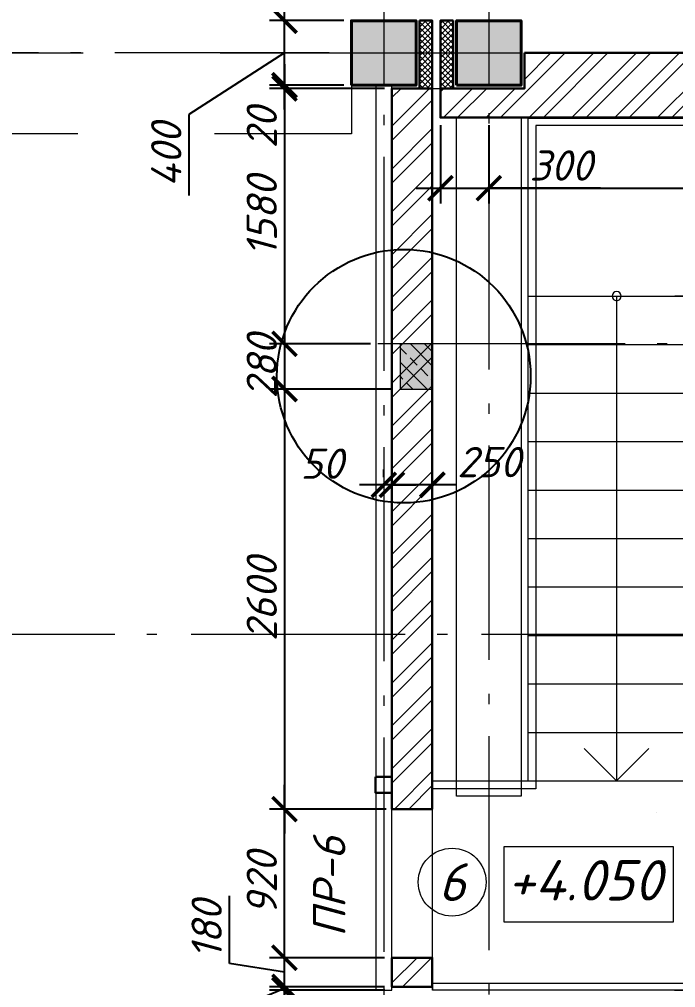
# Model space of a CAD drawing. Header units: millimetres. Extents: x -238377 to 196118, y -123284 to 30177.
# Drawn here: x -186906 to -182846, y -72995 to -67002 of the extents above; entities that cross this region are included whole.
import ezdxf
from ezdxf.enums import TextEntityAlignment as Align

# ---------------------------------------------------------------- set-up
doc = ezdxf.new("R2010")
doc.units = ezdxf.units.MM
doc.header["$MEASUREMENT"] = 0
for name, pattern in [('Double Dashed', [1797.222233, 1325, -211.666656, 63.333344, -197.222233]), ('Штриховая', [5644.444466, 2822.222233, -2822.222233]), ('штриховаяX2', [38.1, 25.4, -12.7])]:
    doc.linetypes.add(name, pattern=pattern)
doc.layers.get('0').update_dxf_attribs({"lineweight": 5})
doc.layers.add('#Hatch', color=7, linetype='Continuous', lineweight=5, true_color=0x4d4d4d)
doc.layers.add('#Каркас', color=7, linetype='Continuous', lineweight=5, true_color=0x757575)
for name, color, linetype, lineweight in [('#Бетон', 10, 'Continuous', 15), ('#размеры', 7, 'Continuous', 5), ('k_ Рамка', 7, 'Continuous', 50), ('колонны_Ном._пера__94', 252, 'Continuous', 13), ('колонны_Ном._пера__99', 7, 'Continuous', 40), ('лестницы_Ном._пера__96', 7, 'Continuous', 13), ('оси_Ном._пера__96', 7, 'Continuous', 5), ('текст_Ном._пера__98', 7, 'Continuous', 35), ('чертеж_Ном._пера__96', 7, 'Continuous', 13), ('чертеж_Ном._пера__97', 7, 'Continuous', 20), ('Штриховка', 7, 'Continuous', 9)]:
    doc.layers.add(name, color=color, linetype=linetype, lineweight=lineweight)
for name, color, linetype in [('#стены наруж', 7, 'Continuous'), ('колонны', 7, 'Continuous'), ('оси', 7, 'Continuous')]:
    doc.layers.add(name, color=color, linetype=linetype)
doc.styles.get("Standard").update_dxf_attribs({"font": 'isocpeui.ttf'})
doc.styles.add('STEP PR', font='isocpeui.ttf')
doc.styles.add('СГЕНЕРИР_СТИЛЬ_3', font='gost_2_304-81_type.ttf')
doc.dimstyles.new('SPDS', dxfattribs={"dimscale": 10, "dimtxt": 2.5, "dimasz": 2, "dimexe": 1.25, "dimexo": 0.625, "dimtad": 1, "dimdec": 0, "dimrnd": 0.001, "dimtxsty": 'STEP PR', "dimblk": 'ARCHTICK', "dimcen": 2.5, "dimdle": 2, "dimclrd": 256, "dimclre": 256, "dimclrt": 7, "dimadec": 0, "dimazin": 2, "dimtfac": 0.75, "dimtdec": 0, "dimtmove": 1, "dimatfit": 3, "dimfxl": 1, "dimtolj": 1, "dimarcsym": 1})

# ---------------------------------------------------------------- blocks, each defined once
blk = doc.blocks.new('л 4050h')
at = {"color": 8, "lineweight": 0, "true_color": 0x737373}
for centre, radius in [((2149, 4800), 28.2), ((1599.2, 1055), 45.6)]:
    blk.add_circle(centre, radius, dxfattribs=at)
at = {"layer": 'лестницы_Ном._пера__96', "color": 8, "lineweight": 0, "true_color": 0x737373}
for p, q in [((-101, 5900), (2699, 5900)), ((-100.5, 505), (-101, 5900)), ((2699, 5900), (2699, 1800)), ((-101, 4800), (999, 4800)), ((449, 4800), (249, 4600)), ((449, 1605), (449, 4800)), ((449, 4800), (649, 4600)), ((999, 1605), (999, 4800)), ((2699, 4800), (1599, 4800)), ((2149, 4800), (2149, 1800)), ((-101, 4500), (999, 4500)), ((2699, 4500), (1599, 4500)), ((-101, 4200), (999, 4200)), ((2699, 4200), (1599, 4200)), ((-101, 3900), (999, 3900)), ((2699, 3900), (1599, 3900)), ((-101, 3600), (999, 3600)), ((2699, 3600), (1599, 3600)), ((-101, 3300), (999, 3300)), ((2699, 3300), (1599, 3300)), ((-101, 3000), (999, 3000)), ((2699, 3000), (1599, 3000)), ((2699, 3000), (1599, 3000)), ((-101, 2700), (999, 2700)), ((2699, 2700), (1599, 2700)), ((-101, 2400), (999, 2400)), ((2698.5, 2400), (1599.5, 2400)), ((-101, 2100), (999, 2100)), ((2698.5, 2100), (1599.5, 2100)), ((2149, 1800), (1949, 2000)), ((2149, 1800), (2349, 2000)), ((-101, 1800), (999, 1800)), ((-160.5, 505), (-160.6, 1605)), ((99.2, 505), (99.2, 1605)), ((399.2, 505), (399.2, 1605)), ((699.2, 505), (699.2, 1605)), ((999.2, 505), (999.2, 1605)), ((1299.2, 505), (1299.2, 1605)), ((1599.2, 505), (1599.2, 1605)), ((1599.2, 505.5), (1599.2, 1604.5)), ((99.2, 1055), (299.2, 1255)), ((1599.2, 1055), (99.2, 1055)), ((99.2, 1055), (299.2, 855))]:
    blk.add_line(p, q, dxfattribs=at)
at = {"layer": 'лестницы_Ном._пера__96', "color": 8, "true_color": 0x737373}
for p, q in [((999, 4800), (1789.2, 4800)), ((99.2, 505), (99.2, 1605))]:
    blk.add_line(p, q, dxfattribs=at)
at = {"layer": 'лестницы_Ном._пера__96', "color": 8, "linetype": 'Continuous', "lineweight": 15, "true_color": 0x737373}
blk.add_line((3288.6, 1800), (1599.2, 1799.9), dxfattribs=at)
at = {"layer": 'лестницы_Ном._пера__96', "color": 8, "linetype": 'Штриховая', "lineweight": 0, "ltscale": 0.05, "true_color": 0x737373}
blk.add_line((-101, 600), (999, 600), dxfattribs=at)
at = {"layer": 'лестницы_Ном._пера__96', "color": 8, "linetype": 'Continuous', "true_color": 0x737373}
blk.add_line((1789.5, 505), (190.7, 505), dxfattribs=at)
at = {"layer": 'лестницы_Ном._пера__96', "color": 8, "lineweight": 0, "true_color": 0x737373}
for points in [[(-48.5, 1605), (-48.5, 5857.1), (2649, 5857.1), (2649, 1800), (2649, 1750), (3288.6, 1750)], [(999, 1605), (999, 545.3)]]:
    blk.add_lwpolyline(points, dxfattribs=at)
at = {"layer": 'лестницы_Ном._пера__96', "color": 8, "linetype": 'Continuous', "lineweight": 15, "true_color": 0x737373}
for points in [[(-160.6, 1605), (1599.2, 1605), (1599, 4800)], [(-160.5, 505), (1790, 505), (1790, 505), (3288.6, 505)]]:
    blk.add_lwpolyline(points, dxfattribs=at)
at = {"layer": 'лестницы_Ном._пера__96', "color": 8, "linetype": 'Continuous', "lineweight": 0, "true_color": 0x737373}
blk.add_lwpolyline([(3288.6, 505), (3288.6, 1800)], dxfattribs=at)
at = {"layer": 'лестницы_Ном._пера__96', "color": 8, "linetype": 'Continuous', "true_color": 0x737373}
blk.add_arc((1599.5, 2400.5), 0.5, 180, 270, dxfattribs=at)
at = {"layer": 'лестницы_Ном._пера__96', "color": 8, "lineweight": 0, "true_color": 0x737373}
blk.add_arc((2698.5, 2400.5), 0.5, 270, 0, dxfattribs=at)
at = {"layer": 'лестницы_Ном._пера__96', "color": 8, "linetype": 'Continuous', "true_color": 0x737373}
for centre, major_axis, start_param, end_param in [((1599.2, 1604.5), (0.354, 0.354), 5.497787, 7.068583), ((1899.2, 1604.5), (0.354, 0.354), 5.497787, 7.068583), ((1789.5, 505.5), (-0.354, 0.354), 2.356194, 3.926991)]:
    blk.add_ellipse(centre, major_axis=major_axis, ratio=1, start_param=start_param, end_param=end_param, dxfattribs=at)
at = {"layer": 'чертеж_Ном._пера__97', "color": 8, "lineweight": 0, "true_color": 0x737373, "flags": 128}
for points in [[(-160.6, 1561.2), (1653.5, 1561.2), (1653.5, 4850), (945.6, 4850), (945.6, 1605)], [(-160.5, 545.3), (3288.6, 545.3), (3288.6, 505)]]:
    blk.add_lwpolyline(points, dxfattribs=at)
blk = doc.blocks.new('Стандартный маркер сетки_6')
at = {"layer": 'оси_Ном._пера__96', "linetype": 'Double Dashed'}
blk.add_line((900, 0), (20403.4, 0), dxfattribs=at)
at = {"layer": 'оси_Ном._пера__96', "style": 'СГЕНЕРИР_СТИЛЬ_3'}
blk.add_attdef('AC_MarkerText_1', text='', height=350, rotation=90, dxfattribs=at).set_placement((21973.1, -122.2), align=Align.BOTTOM_LEFT)
blk = doc.blocks.new('Стандартный маркер сетки_16')
at = {"layer": 'оси_Ном._пера__96', "linetype": 'Double Dashed'}
for p, q in [((900, 0), (41068.3, 0)), ((41068.3, 0), (41968.3, 0))]:
    blk.add_line(p, q, dxfattribs=at)
at = {"layer": 'оси_Ном._пера__96', "style": 'СГЕНЕРИР_СТИЛЬ_3'}
blk.add_attdef('AC_MarkerText_1', text='', height=350, rotation=180, dxfattribs=at).set_placement((-260.8, 269.7), align=Align.BOTTOM_LEFT)
blk = doc.blocks.new('Стандартный маркер сетки_17')
at = {"layer": 'оси_Ном._пера__96', "linetype": 'Double Dashed'}
blk.add_line((900, 0), (20403.4, 0), dxfattribs=at)
at = {"layer": 'оси_Ном._пера__96', "style": 'СГЕНЕРИР_СТИЛЬ_3'}
blk.add_attdef('AC_MarkerText_1', text='', height=350, rotation=90, dxfattribs=at).set_placement((21973.1, -122.2), align=Align.BOTTOM_LEFT)
blk = doc.blocks.new('_ArchTick')
at = {"color": 0, "linetype": 'ByBlock', "const_width": 0.15}
blk.add_lwpolyline([(-0.5, -0.5), (0.5, 0.5)], dxfattribs=at)
blk = doc.blocks.new('*D48')
at = {"layer": '#размеры', "lineweight": -2, "transparency": 16777216}
for p, q in [((-185266, -72960.3), (-185266, -71740.4)), ((-184636.6, -71890.4), (-185359.7, -71890.4)), ((-184647.8, -72810.3), (-185359.7, -72810.3))]:
    blk.add_line(p, q, dxfattribs=at)
at = {"layer": 'Defpoints', "color": 0, "transparency": 16777216}
for p in [(-185266, -71890.4), (-184589.7, -71890.4), (-184601, -72810.3)]:
    blk.add_point(p, dxfattribs=at)
at = {"layer": '#размеры', "lineweight": -2, "transparency": 16777216, "xscale": 150, "yscale": 150, "zscale": 150}
for p, rotation in [((-185266, -71890.4), 90), ((-185266, -72810.3), 270)]:
    blk.add_blockref('_ArchTick', p, dxfattribs=dict(at, rotation=rotation))
at = {"layer": '#размеры', "color": 7, "transparency": 16777216, "insert": (-185406.6, -72350.3), "char_height": 187.5, "attachment_point": 5, "rotation": 90, "style": 'STEP PR'}
blk.add_mtext('\\A1;920', dxfattribs=at)
blk = doc.blocks.new('Колонна_15_1', base_point=(22379, 71855.7))
at = {"layer": 'колонны_Ном._пера__94', "linetype": 'Continuous', "true_color": 0x7d7d7d}
blk.add_hatch(color=8, dxfattribs=at).paths.add_polyline_path([(22179, 71646.7), (22579, 71646.7), (22579, 72046.7), (22179, 72046.7)])
blk.add_hatch(color=8, dxfattribs=at).paths.add_polyline_path([(22179, 71646.7), (22579, 71646.7), (22579, 72046.7), (22179, 72046.7)])
at = {"layer": 'колонны_Ном._пера__99', "linetype": 'Continuous', "flags": 128}
blk.add_lwpolyline([(22179, 71646.7), (22579, 71646.7), (22579, 72046.7), (22179, 72046.7)], close=True, dxfattribs=at)
at = {"layer": 'колонны_Ном._пера__99', "color": 8, "linetype": 'Continuous', "true_color": 0x737373, "flags": 128}
blk.add_lwpolyline([(22179, 71646.7), (22579, 71646.7), (22579, 72046.7), (22179, 72046.7)], close=True, dxfattribs=at)
at = {"layer": 'оси_Ном._пера__96', "color": 253, "lineweight": 5, "true_color": 0x9c9c9c}
for points in [[(22379.3, 72046.7), (22379.3, 71646.7)], [(22379.3, 72046.7), (22379.3, 71646.7)], [(22179, 71846.7), (22579, 71846.7)], [(22179, 71846.7), (22579, 71846.7)]]:
    blk.add_lwpolyline(points, dxfattribs=at)
blk = doc.blocks.new('Связ001')
at = {"layer": '#Каркас', "color": 102, "linetype": 'Continuous', "lineweight": 9}
blk.add_lwpolyline([(5837.4, 0), (5837.4, 100), (0, 100), (0, 0), (5837.4, 0)], dxfattribs=at)
blk = doc.blocks.new('*D75')
at = {"layer": '#размеры', "lineweight": -2, "transparency": 16777216}
for p, q in [((-184601.2, -69502.4), (-184601.2, -69976.8)), ((-184351.2, -69502.4), (-184351.2, -69976.8)), ((-184201.2, -69883.1), (-184751.2, -69883.1))]:
    blk.add_line(p, q, dxfattribs=at)
at = {"layer": 'Defpoints', "color": 0, "transparency": 16777216}
for p in [(-184601.2, -69455.5), (-184351.2, -69455.5), (-184601.2, -69883.1)]:
    blk.add_point(p, dxfattribs=at)
at = {"layer": '#размеры', "lineweight": -2, "transparency": 16777216, "xscale": 150, "yscale": 150, "zscale": 150, "rotation": 180}
blk.add_blockref('_ArchTick', (-184601.2, -69883.1), dxfattribs=at)
at = {"layer": '#размеры', "lineweight": -2, "transparency": 16777216, "xscale": 150, "yscale": 150, "zscale": 150}
blk.add_blockref('_ArchTick', (-184351.2, -69883.1), dxfattribs=at)
at = {"layer": '#размеры', "color": 7, "transparency": 16777216, "insert": (-184001.2, -69742.4), "char_height": 187.5, "attachment_point": 5, "style": 'STEP PR'}
blk.add_mtext('\\A1;250', dxfattribs=at)
blk = doc.blocks.new('*D76')
at = {"layer": '#размеры', "lineweight": -2, "transparency": 16777216}
for p, q in [((-185606.8, -72845.2), (-185606.8, -72426.8)), ((-185266, -73140.4), (-185266, -72660.4)), ((-184647.8, -72810.4), (-185359.7, -72810.4)), ((-185266, -72900.4), (-185606.8, -72845.2)), ((-184647.7, -72990.4), (-185359.7, -72990.4))]:
    blk.add_line(p, q, dxfattribs=at)
at = {"layer": 'Defpoints', "color": 0, "transparency": 16777216}
for p in [(-185266, -72810.4), (-184601, -72810.4), (-184600.8, -72990.4)]:
    blk.add_point(p, dxfattribs=at)
at = {"layer": '#размеры', "lineweight": -2, "transparency": 16777216, "xscale": 150, "yscale": 150, "zscale": 150}
for p, rotation in [((-185266, -72810.4), 90), ((-185266, -72990.4), 270)]:
    blk.add_blockref('_ArchTick', p, dxfattribs=dict(at, rotation=rotation))
at = {"layer": '#размеры', "color": 7, "transparency": 16777216, "insert": (-185747.4, -72636), "char_height": 187.5, "attachment_point": 5, "rotation": 90, "style": 'STEP PR'}
blk.add_mtext('\\A1;180', dxfattribs=at)
blk = doc.blocks.new('*D90')
at = {"layer": '#размеры', "lineweight": -2, "transparency": 16777216}
for p, q in [((-185266, -72990.4), (-185266, -72840.4)), ((-184647.7, -72990.4), (-185359.7, -72990.4)), ((-185266, -72990.4), (-185266, -73010.4)), ((-185266, -72990.4), (-185266, -73010.4)), ((-185266, -73000.4), (-185592.8, -73138.7)), ((-184645.2, -73010.4), (-185359.7, -73010.4)), ((-185266, -73010.4), (-185266, -73160.4)), ((-185592.8, -73138.7), (-185592.8, -73494.8))]:
    blk.add_line(p, q, dxfattribs=at)
at = {"layer": 'Defpoints', "color": 0, "transparency": 16777216}
for p in [(-184600.8, -72990.4), (-185266, -73010.4), (-184598.3, -73010.4)]:
    blk.add_point(p, dxfattribs=at)
at = {"layer": '#размеры', "lineweight": -2, "transparency": 16777216, "xscale": 150, "yscale": 150, "zscale": 150}
for p, rotation in [((-185266, -72990.4), 270), ((-185266, -73010.4), 90)]:
    blk.add_blockref('_ArchTick', p, dxfattribs=dict(at, rotation=rotation))
at = {"layer": '#размеры', "color": 7, "transparency": 16777216, "insert": (-185733.4, -73316.7), "char_height": 187.5, "attachment_point": 5, "rotation": 90, "style": 'STEP PR'}
blk.add_mtext('\\A1;20', dxfattribs=at)
blk = doc.blocks.new('*D92')
at = {"layer": '#размеры', "lineweight": -2, "transparency": 16777216}
for p, q in [((-184601.2, -69502.4), (-184601.2, -69976.8)), ((-184651.2, -69836.2), (-184651.2, -69789.3)), ((-184651.2, -69883.1), (-184801.2, -69883.1)), ((-184601.2, -69883.1), (-184651.2, -69883.1)), ((-184601.2, -69883.1), (-184451.2, -69883.1))]:
    blk.add_line(p, q, dxfattribs=at)
at = {"layer": 'Defpoints', "color": 0, "transparency": 16777216}
for p in [(-184601.2, -69455.5), (-184651.2, -69883.1), (-184651.2, -69883.1)]:
    blk.add_point(p, dxfattribs=at)
at = {"layer": '#размеры', "lineweight": -2, "transparency": 16777216, "xscale": 150, "yscale": 150, "zscale": 150}
blk.add_blockref('_ArchTick', (-184651.2, -69883.1), dxfattribs=at)
at = {"layer": '#размеры', "lineweight": -2, "transparency": 16777216, "xscale": 150, "yscale": 150, "zscale": 150, "rotation": 180}
blk.add_blockref('_ArchTick', (-184601.2, -69883.1), dxfattribs=at)
at = {"layer": '#размеры', "color": 7, "transparency": 16777216, "insert": (-185034.9, -69752.4), "char_height": 187.5, "attachment_point": 5, "style": 'STEP PR'}
blk.add_mtext('\\A1;50', dxfattribs=at)
blk = doc.blocks.new('*D93')
at = {"layer": '#размеры', "lineweight": -2, "transparency": 16777216}
for p, q in [((-184301.2, -67657.2), (-184301.2, -68141.1)), ((-184001.5, -67657.2), (-184001.5, -68141.1)), ((-184451.2, -68047.4), (-183851.5, -68047.4)), ((-183309.7, -68047.4), (-184001.5, -68047.4))]:
    blk.add_line(p, q, dxfattribs=at)
at = {"layer": 'Defpoints', "color": 0, "transparency": 16777216}
for p in [(-184301.2, -67610.4), (-184001.5, -67610.4), (-184001.5, -68047.4)]:
    blk.add_point(p, dxfattribs=at)
at = {"layer": '#размеры', "lineweight": -2, "transparency": 16777216, "xscale": 150, "yscale": 150, "zscale": 150, "rotation": 180}
blk.add_blockref('_ArchTick', (-184301.2, -68047.4), dxfattribs=at)
at = {"layer": '#размеры', "lineweight": -2, "transparency": 16777216, "xscale": 150, "yscale": 150, "zscale": 150}
blk.add_blockref('_ArchTick', (-184001.5, -68047.4), dxfattribs=at)
at = {"layer": '#размеры', "color": 7, "transparency": 16777216, "insert": (-183555.7, -67906.8), "char_height": 187.5, "attachment_point": 5, "style": 'STEP PR'}
blk.add_mtext('\\A1;300', dxfattribs=at)
blk = doc.blocks.new('*D94')
at = {"layer": '#размеры', "lineweight": -2, "transparency": 16777216}
for p, q in [((-184001.5, -67657.2), (-184001.5, -68141.1)), ((-180901.5, -67657.2), (-180901.5, -68141.1)), ((-184151.5, -68047.4), (-180751.5, -68047.4))]:
    blk.add_line(p, q, dxfattribs=at)
at = {"layer": 'Defpoints', "color": 0, "transparency": 16777216}
for p in [(-184001.5, -67610.4), (-180901.5, -67610.4), (-180901.5, -68047.4)]:
    blk.add_point(p, dxfattribs=at)
at = {"layer": '#размеры', "lineweight": -2, "transparency": 16777216, "xscale": 150, "yscale": 150, "zscale": 150, "rotation": 180}
blk.add_blockref('_ArchTick', (-184001.5, -68047.4), dxfattribs=at)
at = {"layer": '#размеры', "lineweight": -2, "transparency": 16777216, "xscale": 150, "yscale": 150, "zscale": 150}
blk.add_blockref('_ArchTick', (-180901.5, -68047.4), dxfattribs=at)
at = {"layer": '#размеры', "color": 7, "transparency": 16777216, "insert": (-182451.5, -67906.8), "char_height": 187.5, "attachment_point": 5, "style": 'STEP PR'}
blk.add_mtext('\\A1;3100', dxfattribs=at)
blk = doc.blocks.new('*D96')
at = {"layer": '#размеры', "lineweight": -2, "transparency": 16777216}
for p, q in [((-185266, -67410.4), (-185266, -67260.4)), ((-184898.3, -67410.4), (-185359.7, -67410.4)), ((-185266, -67410.4), (-185266, -67430.4)), ((-184648, -67430.4), (-185359.7, -67430.4)), ((-185266, -67430.4), (-185266, -67580.4))]:
    blk.add_line(p, q, dxfattribs=at)
at = {"layer": 'Defpoints', "color": 0, "transparency": 16777216}
for p in [(-184851.5, -67410.4), (-185266, -67430.4), (-184601.2, -67430.4)]:
    blk.add_point(p, dxfattribs=at)
at = {"layer": '#размеры', "lineweight": -2, "transparency": 16777216, "xscale": 150, "yscale": 150, "zscale": 150}
for p, rotation in [((-185266, -67410.4), 270), ((-185266, -67430.4), 90)]:
    blk.add_blockref('_ArchTick', p, dxfattribs=dict(at, rotation=rotation))
at = {"layer": '#размеры', "color": 7, "transparency": 16777216, "insert": (-185406.6, -67672.9), "char_height": 187.5, "attachment_point": 5, "rotation": 90, "style": 'STEP PR'}
blk.add_mtext('\\A1;20', dxfattribs=at)
blk = doc.blocks.new('*D97')
at = {"layer": '#размеры', "lineweight": -2, "transparency": 16777216}
for p, q in [((-185266, -67280.4), (-185266, -69160.4)), ((-184648, -67430.4), (-185359.7, -67430.4)), ((-184734.3, -69010.4), (-185359.7, -69010.4))]:
    blk.add_line(p, q, dxfattribs=at)
at = {"layer": 'Defpoints', "color": 0, "transparency": 16777216}
for p in [(-184601.2, -67430.4), (-185266, -69010.4), (-184687.4, -69010.4)]:
    blk.add_point(p, dxfattribs=at)
at = {"layer": '#размеры', "lineweight": -2, "transparency": 16777216, "xscale": 150, "yscale": 150, "zscale": 150}
for p, rotation in [((-185266, -67430.4), 90), ((-185266, -69010.4), 270)]:
    blk.add_blockref('_ArchTick', p, dxfattribs=dict(at, rotation=rotation))
at = {"layer": '#размеры', "color": 7, "transparency": 16777216, "insert": (-185406.6, -68220.4), "char_height": 187.5, "attachment_point": 5, "rotation": 90, "style": 'STEP PR'}
blk.add_mtext('\\A1;1580', dxfattribs=at)
blk = doc.blocks.new('*D101')
at = {"layer": '#размеры', "lineweight": -2, "transparency": 16777216}
for p, q in [((-185266, -67160.4), (-185266, -65940)), ((-184698.1, -66090), (-185359.7, -66090)), ((-184898.3, -67010.4), (-185359.7, -67010.4))]:
    blk.add_line(p, q, dxfattribs=at)
at = {"layer": 'Defpoints', "color": 0, "transparency": 16777216}
for p in [(-185266, -66090), (-184651.2, -66090), (-184851.5, -67010.4)]:
    blk.add_point(p, dxfattribs=at)
at = {"layer": '#размеры', "lineweight": -2, "transparency": 16777216, "xscale": 150, "yscale": 150, "zscale": 150}
for p, rotation in [((-185266, -66090), 90), ((-185266, -67010.4), 270)]:
    blk.add_blockref('_ArchTick', p, dxfattribs=dict(at, rotation=rotation))
at = {"layer": '#размеры', "color": 7, "transparency": 16777216, "insert": (-185406.6, -66657.4), "char_height": 187.5, "attachment_point": 5, "rotation": 90, "style": 'STEP PR'}
blk.add_mtext('\\A1;920', dxfattribs=at)
blk = doc.blocks.new('*D171')
at = {"layer": '#размеры', "lineweight": -2, "transparency": 16777216}
for p, q in [((-185266, -67560.4), (-185266, -66860.4)), ((-184898.3, -67010.4), (-185359.7, -67010.4)), ((-185266, -67210.4), (-185856.9, -67590.5)), ((-184898.3, -67410.4), (-185359.7, -67410.4)), ((-185856.9, -67590.5), (-185856.9, -68091.7))]:
    blk.add_line(p, q, dxfattribs=at)
at = {"layer": 'Defpoints', "color": 0, "transparency": 16777216}
for p in [(-185266, -67010.4), (-184851.5, -67010.4), (-184851.5, -67410.4)]:
    blk.add_point(p, dxfattribs=at)
at = {"layer": '#размеры', "lineweight": -2, "transparency": 16777216, "xscale": 150, "yscale": 150, "zscale": 150}
for p, rotation in [((-185266, -67010.4), 90), ((-185266, -67410.4), 270)]:
    blk.add_blockref('_ArchTick', p, dxfattribs=dict(at, rotation=rotation))
at = {"layer": '#размеры', "color": 7, "transparency": 16777216, "insert": (-185997.6, -67841.1), "char_height": 187.5, "attachment_point": 5, "rotation": 90, "style": 'STEP PR'}
blk.add_mtext('\\A1;400', dxfattribs=at)
blk = doc.blocks.new('*U225')
at = {"color": 0, "linetype": 'ByBlock', "lineweight": -2}
blk.add_circle((0, 0), 6, dxfattribs=at)
blk.add_attdef('Узел', text='', height=4, dxfattribs=at).set_placement((0, 0), align=Align.MIDDLE_CENTER)
blk = doc.blocks.new('сердечник280х200')
at = {"layer": '#Hatch'}
h = blk.add_hatch(dxfattribs=at)
h.set_pattern_fill('ANSI33', color=256, scale=500)
h.paths.add_polyline_path([(-140, -100), (140, -100), (140, 100), (-140, 100)])
at = {"layer": '#Бетон'}
blk.add_lwpolyline([(-140, -100), (140, -100), (140, 100), (-140, 100)], close=True, dxfattribs=at)
blk = doc.blocks.new('A$C762B6EB3')
at = {"layer": '#Hatch', "true_color": 0xdbdbdb}
h = blk.add_hatch(color=254, dxfattribs=at)
h.dxf.hatch_style = 1
h.paths.add_polyline_path([(-280, -200), (0, -200), (0, 0), (-280, 0)])
at = {"layer": '#Бетон'}
blk.add_lwpolyline([(-280, -200), (0, -200), (0, 0), (-280, 0)], close=True, dxfattribs=at)
at = {"layer": '#размеры'}
blk.add_blockref('сердечник280х200', (-140, -100), dxfattribs=at)
blk = doc.blocks.new('*D758')
at = {"layer": '#размеры', "lineweight": -2, "transparency": 16777216}
for p, q in [((-185266, -68860.4), (-185266, -69440.4)), ((-184734.3, -69010.4), (-185359.7, -69010.4)), ((-184609.9, -69290.4), (-185359.7, -69290.4))]:
    blk.add_line(p, q, dxfattribs=at)
at = {"layer": 'Defpoints', "color": 0, "transparency": 16777216}
for p in [(-184687.4, -69010.4), (-185266, -69290.4), (-184563.1, -69290.4)]:
    blk.add_point(p, dxfattribs=at)
at = {"layer": '#размеры', "lineweight": -2, "transparency": 16777216, "xscale": 150, "yscale": 150, "zscale": 150}
for p, rotation in [((-185266, -69010.4), 90), ((-185266, -69290.4), 270)]:
    blk.add_blockref('_ArchTick', p, dxfattribs=dict(at, rotation=rotation))
at = {"layer": '#размеры', "color": 7, "transparency": 16777216, "insert": (-185406.6, -69150.4), "char_height": 187.5, "attachment_point": 5, "rotation": 90, "style": 'STEP PR'}
blk.add_mtext('\\A1;280', dxfattribs=at)
blk = doc.blocks.new('*D759')
at = {"layer": '#размеры', "lineweight": -2, "transparency": 16777216}
for p, q in [((-185266, -69140.4), (-185266, -72040.4)), ((-184609.9, -69290.4), (-185359.7, -69290.4)), ((-184698, -71890.4), (-185359.7, -71890.4))]:
    blk.add_line(p, q, dxfattribs=at)
at = {"layer": 'Defpoints', "color": 0, "transparency": 16777216}
for p in [(-184563.1, -69290.4), (-185266, -71890.4), (-184651.2, -71890.4)]:
    blk.add_point(p, dxfattribs=at)
at = {"layer": '#размеры', "lineweight": -2, "transparency": 16777216, "xscale": 150, "yscale": 150, "zscale": 150}
for p, rotation in [((-185266, -69290.4), 90), ((-185266, -71890.4), 270)]:
    blk.add_blockref('_ArchTick', p, dxfattribs=dict(at, rotation=rotation))
at = {"layer": '#размеры', "color": 7, "transparency": 16777216, "insert": (-185406.6, -70590.4), "char_height": 187.5, "attachment_point": 5, "rotation": 90, "style": 'STEP PR'}
blk.add_mtext('\\A1;2600', dxfattribs=at)

msp = doc.modelspace()

# ---------------------------------------------------------------- hatches: boundary and pattern name
at = {"layer": '#Hatch'}
h = msp.add_hatch(dxfattribs=at)
h.set_pattern_fill('ANSI32', color=256, scale=500)
h.paths.add_polyline_path([(-184601.2, -71890.4), (-184351.2, -71890.4), (-184351.2, -67430.4), (-184601.2, -67430.4)])
h.paths.add_polyline_path([(-180901.5, -67610.4), (-180901.5, -71430.4), (-180301.5, -71430.4), (-180301.5, -71030.4), (-180721.5, -71030.4), (-180721.5, -70590.4), (-180501.5, -70590.4), (-180501.5, -65030.4), (-180701.5, -65030.4), (-180701.5, -67210.4), (-183781.5, -67210.4), (-183781.5, -67430.4), (-183801.5, -67430.4), (-184301.2, -67430.4), (-184301.2, -67610.4)])
h.paths.add_polyline_path([(-184301.2, -66089.2), (-184001.2, -66089.2), (-184001.2, -65030.4), (-184301.2, -65030.4)])
h = msp.add_hatch(dxfattribs=at)
h.set_pattern_fill('ANSI37', color=256, scale=200)
h.paths.add_polyline_path([(-184222.2, -67010.4), (-184301.2, -67010.4), (-184301.2, -67210.4), (-184222.2, -67210.4)])
h.paths.add_polyline_path([(-184222.2, -67210.4), (-184301.2, -67210.4), (-184301.2, -67430.4), (-184222.2, -67430.4)])
h.paths.add_polyline_path([(-184351.2, -67210.4), (-184430.2, -67210.4), (-184430.2, -67430.4), (-184351.2, -67430.4), (-184351.2, -67430.4)])
h.paths.add_polyline_path([(-184351.2, -67010.4), (-184430.2, -67010.4), (-184430.2, -67210.4), (-184351.2, -67210.4)])
h = msp.add_hatch(dxfattribs=at)
h.set_pattern_fill('ANSI32', color=256, scale=500)
h.paths.add_polyline_path([(-184351.2, -72990.4), (-184351.2, -72810.4), (-184601, -72810.4), (-184600.8, -72990.4)])

# ---------------------------------------------------------------- linework, layer by layer
at = {"layer": '#Каркас', "lineweight": 30}
msp.add_lwpolyline([(-184702.2, -71690.4), (-184602.2, -71690.4), (-184602.2, -71790.4), (-184702.2, -71790.4)], close=True, dxfattribs=at)
at = {"layer": '#размеры'}
msp.add_lwpolyline([(-184351.2, -72810.4), (-184601, -72810.4), (-184601.2, -71890.4), (-184351.2, -71890.4)], close=True, dxfattribs=at)
at = {"layer": '#стены наруж', "lineweight": 30}
for points in [[(-180701.5, -65030.4), (-180701.5, -67210.4), (-183781.5, -67210.4)], [(-184430.2, -67010.4), (-184351.2, -67010.4), (-184351.2, -67430.4)], [(-184430.2, -67010.4), (-184430.2, -67430.4)], [(-184222.2, -67010.4), (-184301.2, -67010.4), (-184301.2, -67430.4)], [(-184222.2, -67010.4), (-184222.2, -67430.4)], [(-184301.2, -67430.4), (-183801.5, -67430.4), (-183781.5, -67430.4), (-183781.5, -67210.4)], [(-184351.2, -67430.4), (-184351.2, -71890.4), (-184601.2, -71890.4), (-184601.2, -67430.4), (-184351.2, -67430.4)], [(-184301.2, -67430.4), (-184301.2, -67610.4), (-180901.5, -67610.4), (-180901.5, -71430.4), (-180301.5, -71430.4), (-180301.5, -71030.4), (-180721.5, -71030.4), (-180721.5, -70590.4)]]:
    msp.add_lwpolyline(points, dxfattribs=at)
msp.add_lwpolyline([(-184351.2, -72990.4), (-184600.8, -72990.4), (-184601, -72810.4), (-184351.2, -72810.4)], close=True, dxfattribs=at)
at = {"layer": 'Defpoints', "color": 8, "linetype": 'штриховаяX2', "lineweight": 5, "ltscale": 5, "true_color": 0x737373, "const_width": 0.5}
msp.add_lwpolyline([(-196451.5, -67010.4), (-184851.5, -67010.4), (-184851.5, -67410.4), (-196451.5, -67410.4)], close=True, dxfattribs=at)
at = {"layer": 'Defpoints', "color": 4, "linetype": 'Штриховая', "lineweight": 5, "ltscale": 0.3}
msp.add_lwpolyline([(-214451, -67210.4), (-184851.5, -67210.4), (-184851.5, -67710.6), (-214451, -67710.6)], close=True, dxfattribs=at)
at = {"layer": 'Defpoints', "color": 1}
msp.add_circle((-184527.6, -69210.9), 784.7, dxfattribs=at)
at = {"layer": 'оси_Ном._пера__96', "linetype": 'Double Dashed'}
for p, q in [((-184990.1, -67210.4), (-216265.2, -67210.4)), ((-184990.1, -67210.4), (-184090.1, -67210.4)), ((-143182.5, -70810.4), (-215482.5, -70810.4))]:
    msp.add_line(p, q, dxfattribs=at)
at = {"layer": 'текст_Ном._пера__98', "linetype": 'Continuous', "lineweight": 5, "flags": 128}
msp.add_lwpolyline([(-183905.9, -72121.3), (-182860.9, -72121.3), (-182860.9, -72589.5), (-183905.9, -72589.5)], close=True, dxfattribs=at)
at = {"layer": 'чертеж_Ном._пера__96'}
msp.add_lwpolyline([(-184201.5, -67610.4), (-183801.5, -67610.4), (-183801.2, -71810.4), (-184201.2, -71810.4)], close=True, dxfattribs=at)
at = {"layer": 'Штриховка'}
msp.add_lwpolyline([(-184351.2, -67430.4), (-184301.2, -67430.4)], dxfattribs=at)

# ---------------------------------------------------------------- block references
at = {"layer": '#Каркас', "linetype": 'Continuous', "lineweight": 5, "xscale": 0.9584354169361496, "zscale": 1000, "rotation": 90}
msp.add_blockref('Связ001', (-184601.5, -73010.4), dxfattribs=at)
at = {"layer": '#размеры'}
ref = msp.add_blockref('*U225', (-184228.8, -72342.4), dxfattribs=dict(at, xscale=35, yscale=35, zscale=35))
ref.add_attrib('Узел', '6', dxfattribs={"layer": '0', "color": 0, "linetype": 'ByBlock', "lineweight": -2, "height": 233.3}).set_placement((-184228.8, -72342.4), align=Align.MIDDLE_CENTER)
at = {"color": 1, "lineweight": 30, "rotation": 90}
msp.add_blockref('A$C762B6EB3', (-184551.2, -69010.4), dxfattribs=at)
at = {"layer": 'колонны'}
for p in [(-184651.5, -67201.5), (-184001.5, -67201.5)]:
    msp.add_blockref('Колонна_15_1', p, dxfattribs=at)
at = {"layer": 'лестницы_Ном._пера__96', "linetype": 'Continuous', "lineweight": 0, "xscale": -1, "zscale": 1000}
msp.add_blockref('л 4050h', (-181062.2, -73515.4), dxfattribs=at)
at = {"layer": 'оси', "color": 251, "linetype": 'Continuous', "lineweight": 13, "zscale": 1000}
for name, p, rotation in [('Стандартный маркер сетки_6', (-184651.2, -63359), 270), ('Стандартный маркер сетки_17', (-184001.2, -63349.2), 270), ('Стандартный маркер сетки_16', (-142719.1, -69010.4), 180)]:
    msp.add_blockref(name, p, dxfattribs=dict(at, rotation=rotation))

# ---------------------------------------------------------------- texts
at = {"layer": 'k_ Рамка', "color": 7, "style": 'STEP PR'}
msp.add_text('ПР-6', height=200, rotation=90, dxfattribs=at).set_placement((-184889.1, -72681.6))
at = {"layer": 'текст_Ном._пера__98', "linetype": 'Continuous', "lineweight": 5, "insert": (-183887.6, -72456.1), "char_height": 250, "attachment_point": 7, "style": 'STEP PR'}
msp.add_mtext('+4.050', dxfattribs=at)

# ---------------------------------------------------------------- dimensions: what is measured, and where the dimension line sits
at = {"layer": '#размеры'}
for base, p1, p2, picture, middle in [((-185266, -66090), (-184851.5, -67010.4), (-184651.2, -66090), '*D101', (-185266, -66657.4)), ((-185266, -67010.4), (-184851.5, -67410.4), (-184851.5, -67010.4), '*D171', (-185856.9, -67637.3)), ((-185266, -67430.4), (-184851.5, -67410.4), (-184601.2, -67430.4), '*D96', (-185266, -67672.9)), ((-185266, -69290.4), (-184687.4, -69010.4), (-184563.1, -69290.4), '*D758', (-185266, -69150.4)), ((-185266, -71890.4), (-184601, -72810.3), (-184589.7, -71890.4), '*D48', (-185266, -72350.3)), ((-185266, -72810.4), (-184600.8, -72990.4), (-184601, -72810.4), '*D76', (-185606.8, -72798.4)), ((-185266, -73010.4), (-184600.8, -72990.4), (-184598.3, -73010.4), '*D90', (-185592.8, -73185.5))]:
    dim = msp.add_linear_dim(base=base, p1=p1, p2=p2, angle=90, dimstyle='SPDS', override={"dimscale": 75, "dimtxsty": 'STEP PR'}, dxfattribs=at)
    dim.commit()
    dim.dimension.update_dxf_attribs({"geometry": picture, "text_midpoint": middle, "dimtype": 160})
for base, p1, p2, picture, middle in [((-185266, -69010.4), (-184601.2, -67430.4), (-184687.4, -69010.4), '*D97', (-185406.6, -68220.4)), ((-185266, -71890.4), (-184563.1, -69290.4), (-184651.2, -71890.4), '*D759', (-185406.6, -70590.4))]:
    dim = msp.add_linear_dim(base=base, p1=p1, p2=p2, angle=90, dimstyle='SPDS', override={"dimscale": 75, "dimtxsty": 'STEP PR'}, dxfattribs=at)
    dim.commit()
    dim.dimension.update_dxf_attribs({"geometry": picture, "text_midpoint": middle})
for base, p1, p2, picture, middle in [((-184001.5, -68047.4), (-184301.2, -67610.4), (-184001.5, -67610.4), '*D93', (-183555.7, -68038.7)), ((-184651.2, -69883.1), (-184601.2, -69455.5), (-184651.2, -69883.1), '*D92', (-185034.9, -69893.1)), ((-184601.2, -69883.1), (-184351.2, -69455.5), (-184601.2, -69455.5), '*D75', (-184001.2, -69883.1))]:
    dim = msp.add_linear_dim(base=base, p1=p1, p2=p2, dimstyle='SPDS', override={"dimscale": 75, "dimtxsty": 'STEP PR'}, dxfattribs=at)
    dim.commit()
    dim.dimension.update_dxf_attribs({"geometry": picture, "text_midpoint": middle, "dimtype": 160})
dim = msp.add_linear_dim(base=(-180901.5, -68047.4), p1=(-184001.5, -67610.4), p2=(-180901.5, -67610.4), dimstyle='SPDS', override={"dimscale": 75, "dimtxsty": 'STEP PR'}, dxfattribs=at)
dim.commit()
dim.dimension.update_dxf_attribs({"geometry": '*D94', "text_midpoint": (-182451.5, -67906.8)})

doc.saveas('drawing.dxf')
